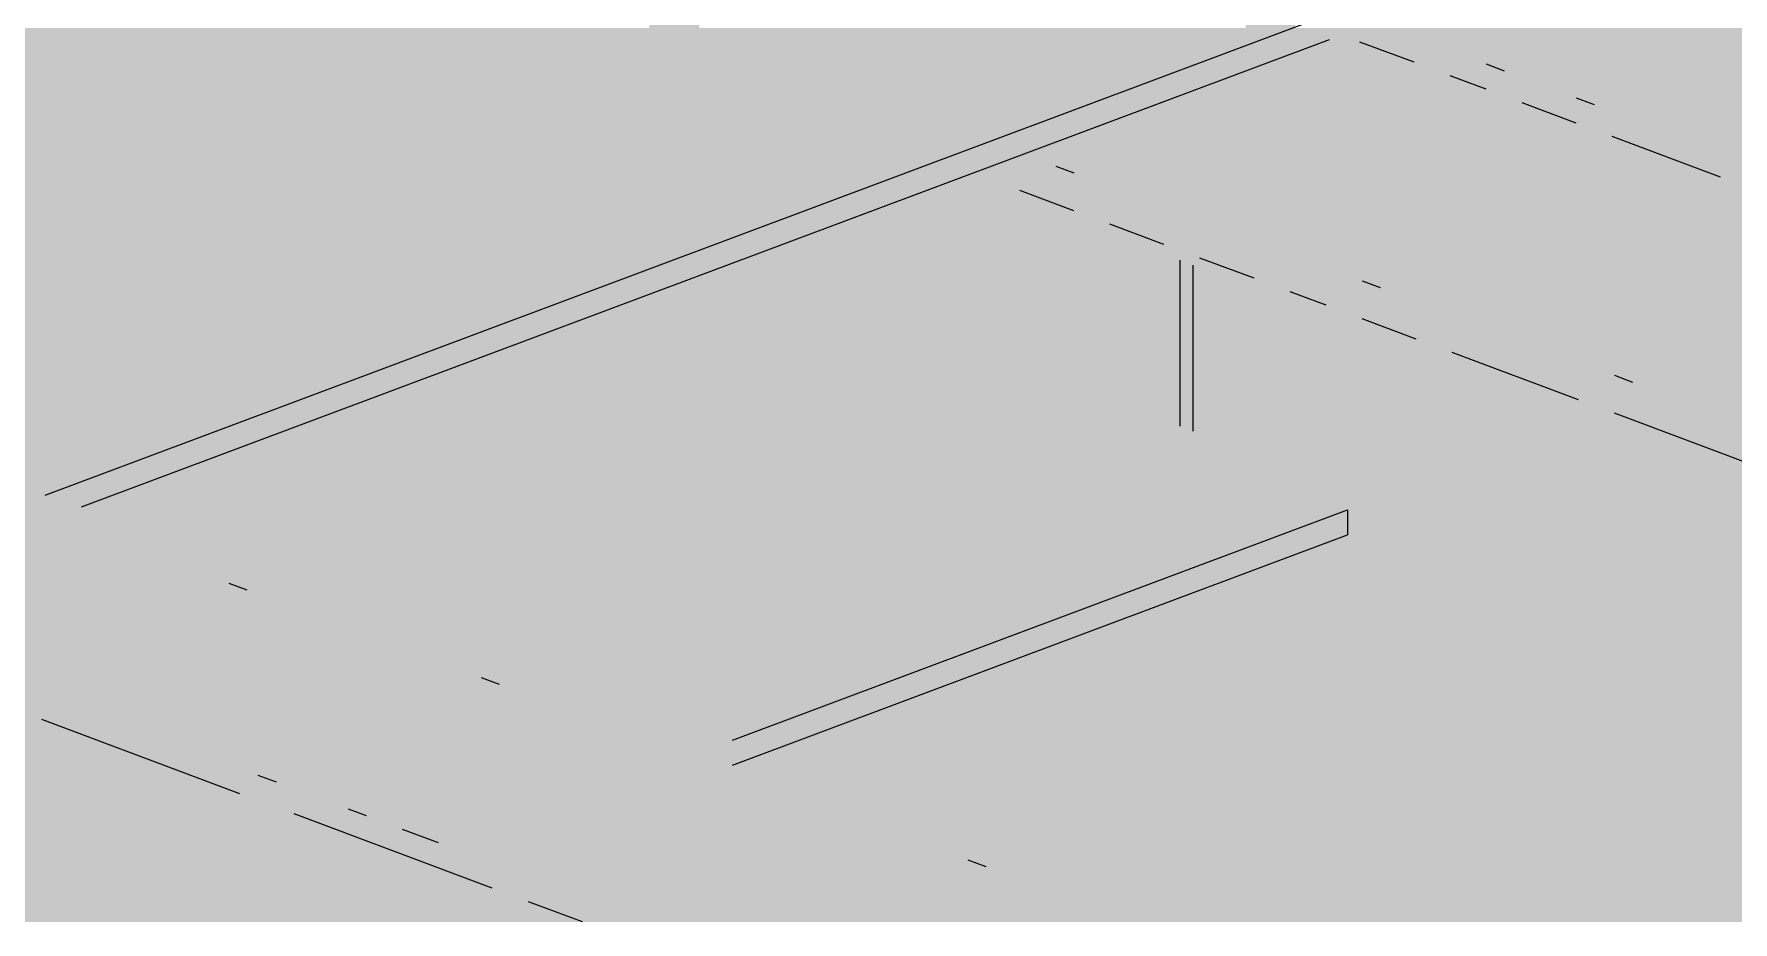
# Paper-space layout '03 3D Building and Roof' of a CAD drawing. Header units: millimetres. Extents: x 5 to 415, y 5 to 292.
# Drawn here: x 157.63 to 163.49, y 112.69 to 115.75 of the extents above; entities that cross this region are included whole.
import ezdxf

# ---------------------------------------------------------------- set-up
doc = ezdxf.new("R2010")
doc.units = ezdxf.units.MM
doc.layers.add('EXISTING', color=7, linetype='Continuous')
doc.layers.add('IMAGES', color=7, linetype='Continuous')

# ---------------------------------------------------------------- blocks, each defined once
blk = doc.blocks.new('SHEET_03')
at = {"layer": 'EXISTING', "color": 250, "lineweight": 9}
for p, q in [((157.6718, 114.1596), (162.1021, 115.8192)), ((157.7966, 114.1189), (162.1021, 115.7318)), ((162.3937, 115.6528), (162.2072, 115.7226)), ((162.6424, 115.5596), (162.5181, 115.6062)), ((162.6424, 115.647), (162.7046, 115.6237)), ((162.9533, 115.4431), (162.7668, 115.513)), ((162.9533, 115.5305), (163.0155, 115.5072)), ((163.4507, 115.2568), (163.0777, 115.3965)), ((161.1577, 115.2947), (161.2199, 115.2714)), ((161.2199, 115.1403), (161.0334, 115.2101)), ((161.5308, 115.0238), (161.3442, 115.0937)), ((161.5868, 114.397), (161.5868, 114.9695)), ((161.6312, 114.9529), (161.6312, 114.3803)), ((161.8417, 114.9074), (161.6551, 114.9772)), ((162.2147, 114.8987), (162.2769, 114.8754)), ((162.0904, 114.8142), (161.966, 114.8608)), ((162.4013, 114.6977), (162.2147, 114.7676)), ((162.9609, 114.4881), (162.5256, 114.6511)), ((163.0852, 114.5726), (163.1474, 114.5493)), ((163.7692, 114.1853), (163.0852, 114.4415)), ((160.043, 113.3142), (162.1645, 114.109)), ((162.1645, 114.109), (162.1645, 114.0216)), ((160.043, 113.2268), (162.1645, 114.0216)), ((158.3683, 113.8314), (158.3061, 113.8547)), ((159.2388, 113.5053), (159.1766, 113.5286)), ((158.3433, 113.129), (157.6594, 113.3852)), ((158.4055, 113.1931), (158.4677, 113.1698)), ((158.7164, 113.0767), (158.7786, 113.0534)), ((159.2138, 112.8029), (158.5299, 113.0591)), ((158.9029, 113.0068), (159.0273, 112.9602)), ((160.9176, 112.8764), (160.8554, 112.8997)), ((159.5247, 112.6865), (159.3382, 112.7563))]:
    blk.add_line(p, q, dxfattribs=at)
at = {"layer": 'IMAGES', "color": 7}
for points in [[(159.7562, 115.6), (159.9276, 115.6), (159.7562, 115.9429), (159.9276, 115.9429)], [(161.8126, 115.6), (161.984, 115.6), (161.8126, 115.9429), (161.984, 115.9429)], [(154.2726, 115.6), (158.7281, 115.6), (154.2726, 115.7714), (158.7281, 115.7714)], [(158.7281, 115.6), (158.8994, 115.6), (158.7281, 115.7714), (158.8994, 115.7714)], [(158.8994, 115.6), (159.4135, 115.6), (158.8994, 115.7714), (159.4135, 115.7714)], [(159.4135, 115.6), (159.5849, 115.6), (159.4135, 115.7714), (159.5849, 115.7714)], [(159.5849, 115.6), (159.7562, 115.6), (159.5849, 115.7714), (159.7562, 115.7714)], [(159.9276, 115.6), (160.9558, 115.6), (159.9276, 115.7714), (160.9558, 115.7714)], [(160.9558, 115.6), (161.2985, 115.6), (160.9558, 115.7714), (161.2985, 115.7714)], [(161.2985, 115.6), (161.4699, 115.6), (161.2985, 115.7714), (161.4699, 115.7714)], [(161.4699, 115.6), (161.6412, 115.6), (161.4699, 115.7714), (161.6412, 115.7714)], [(161.6412, 115.6), (161.8126, 115.6), (161.6412, 115.7714), (161.8126, 115.7714)], [(161.984, 115.6), (162.1553, 115.6), (161.984, 115.7714), (162.1553, 115.7714)], [(162.1553, 115.6), (162.3267, 115.6), (162.1553, 115.7714), (162.3267, 115.7714)], [(162.3267, 115.6), (162.4981, 115.6), (162.3267, 115.7714), (162.4981, 115.7714)], [(162.4981, 115.6), (162.6694, 115.6), (162.4981, 115.7714), (162.6694, 115.7714)], [(162.6694, 115.6), (162.8408, 115.6), (162.6694, 115.7714), (162.8408, 115.7714)], [(162.8408, 115.6), (163.1835, 115.6), (162.8408, 115.7714), (163.1835, 115.7714)], [(163.1835, 115.6), (163.3549, 115.6), (163.1835, 115.7714), (163.3549, 115.7714)], [(163.3549, 115.6), (163.5262, 115.6), (163.3549, 115.7714), (163.5262, 115.7714)], [(154.7867, 115.4286), (158.3853, 115.4286), (154.7867, 115.6), (158.3853, 115.6)], [(158.3853, 115.4286), (158.7281, 115.4286), (158.3853, 115.6), (158.7281, 115.6)], [(158.7281, 115.4286), (158.8994, 115.4286), (158.7281, 115.6), (158.8994, 115.6)], [(158.8994, 115.4286), (159.0708, 115.4286), (158.8994, 115.6), (159.0708, 115.6)], [(159.0708, 115.4286), (159.2422, 115.4286), (159.0708, 115.6), (159.2422, 115.6)], [(159.2422, 115.4286), (159.4135, 115.4286), (159.2422, 115.6), (159.4135, 115.6)], [(159.4135, 115.4286), (159.5849, 115.4286), (159.4135, 115.6), (159.5849, 115.6)], [(159.5849, 115.4286), (159.7562, 115.4286), (159.5849, 115.6), (159.7562, 115.6)], [(159.7562, 115.4286), (160.7844, 115.4286), (159.7562, 115.6), (160.7844, 115.6)], [(160.7844, 115.4286), (160.9558, 115.4286), (160.7844, 115.6), (160.9558, 115.6)], [(160.9558, 115.4286), (161.1272, 115.4286), (160.9558, 115.6), (161.1272, 115.6)], [(161.1272, 115.4286), (161.2985, 115.4286), (161.1272, 115.6), (161.2985, 115.6)], [(161.2985, 115.4286), (161.8126, 115.4286), (161.2985, 115.6), (161.8126, 115.6)], [(161.8126, 115.4286), (161.984, 115.4286), (161.8126, 115.6), (161.984, 115.6)], [(161.984, 115.4286), (162.1553, 115.4286), (161.984, 115.6), (162.1553, 115.6)], [(162.1553, 115.4286), (162.3267, 115.4286), (162.1553, 115.6), (162.3267, 115.6)], [(162.3267, 115.4286), (162.4981, 115.4286), (162.3267, 115.6), (162.4981, 115.6)], [(162.4981, 115.4286), (162.6694, 115.4286), (162.4981, 115.6), (162.6694, 115.6)], [(162.6694, 115.4286), (162.8408, 115.4286), (162.6694, 115.6), (162.8408, 115.6)], [(162.8408, 115.4286), (163.0121, 115.4286), (162.8408, 115.6), (163.0121, 115.6)], [(163.0121, 115.4286), (163.1835, 115.4286), (163.0121, 115.6), (163.1835, 115.6)], [(163.1835, 115.4286), (163.3549, 115.4286), (163.1835, 115.6), (163.3549, 115.6)], [(163.3549, 115.4286), (163.5262, 115.4286), (163.3549, 115.6), (163.5262, 115.6)], [(155.1294, 115.2571), (157.8713, 115.2571), (155.1294, 115.4286), (157.8713, 115.4286)], [(157.8713, 115.2571), (158.3853, 115.2571), (157.8713, 115.4286), (158.3853, 115.4286)], [(158.3853, 115.2571), (158.5567, 115.2571), (158.3853, 115.4286), (158.5567, 115.4286)], [(158.5567, 115.2571), (158.7281, 115.2571), (158.5567, 115.4286), (158.7281, 115.4286)], [(158.7281, 115.2571), (158.8994, 115.2571), (158.7281, 115.4286), (158.8994, 115.4286)], [(158.8994, 115.2571), (159.0708, 115.2571), (158.8994, 115.4286), (159.0708, 115.4286)], [(159.0708, 115.2571), (159.5849, 115.2571), (159.0708, 115.4286), (159.5849, 115.4286)], [(159.5849, 115.2571), (160.2703, 115.2571), (159.5849, 115.4286), (160.2703, 115.4286)], [(160.2703, 115.2571), (160.4417, 115.2571), (160.2703, 115.4286), (160.4417, 115.4286)], [(160.4417, 115.2571), (160.6131, 115.2571), (160.4417, 115.4286), (160.6131, 115.4286)], [(160.6131, 115.2571), (160.7844, 115.2571), (160.6131, 115.4286), (160.7844, 115.4286)], [(160.7844, 115.2571), (160.9558, 115.2571), (160.7844, 115.4286), (160.9558, 115.4286)], [(160.9558, 115.2571), (161.1272, 115.2571), (160.9558, 115.4286), (161.1272, 115.4286)], [(161.1272, 115.0857), (161.2985, 115.0857), (161.1272, 115.4286), (161.2985, 115.4286)], [(161.2985, 115.0857), (161.4699, 115.0857), (161.2985, 115.4286), (161.4699, 115.4286)], [(161.4699, 115.2571), (161.6412, 115.2571), (161.4699, 115.4286), (161.6412, 115.4286)], [(161.6412, 115.2571), (161.984, 115.2571), (161.6412, 115.4286), (161.984, 115.4286)], [(161.984, 115.2571), (162.1553, 115.2571), (161.984, 115.4286), (162.1553, 115.4286)], [(162.1553, 115.2571), (162.4981, 115.2571), (162.1553, 115.4286), (162.4981, 115.4286)], [(162.4981, 115.2571), (162.6694, 115.2571), (162.4981, 115.4286), (162.6694, 115.4286)], [(162.6694, 115.2571), (162.8408, 115.2571), (162.6694, 115.4286), (162.8408, 115.4286)], [(162.8408, 115.2571), (163.0121, 115.2571), (162.8408, 115.4286), (163.0121, 115.4286)], [(163.0121, 115.2571), (163.3549, 115.2571), (163.0121, 115.4286), (163.3549, 115.4286)], [(163.3549, 115.2571), (163.5262, 115.2571), (163.3549, 115.4286), (163.5262, 115.4286)], [(157.3572, 115.0857), (157.8713, 115.0857), (157.3572, 115.2571), (157.8713, 115.2571)], [(157.8713, 115.0857), (158.0426, 115.0857), (157.8713, 115.2571), (158.0426, 115.2571)], [(158.0426, 115.0857), (158.214, 115.0857), (158.0426, 115.2571), (158.214, 115.2571)], [(158.214, 115.0857), (158.3853, 115.0857), (158.214, 115.2571), (158.3853, 115.2571)], [(158.3853, 115.0857), (158.5567, 115.0857), (158.3853, 115.2571), (158.5567, 115.2571)], [(158.5567, 115.0857), (158.7281, 115.0857), (158.5567, 115.2571), (158.7281, 115.2571)], [(158.7281, 115.0857), (158.8994, 115.0857), (158.7281, 115.2571), (158.8994, 115.2571)], [(158.8994, 115.0857), (159.5849, 115.0857), (158.8994, 115.2571), (159.5849, 115.2571)], [(159.5849, 115.0857), (159.9276, 115.0857), (159.5849, 115.2571), (159.9276, 115.2571)], [(159.9276, 115.0857), (160.099, 115.0857), (159.9276, 115.2571), (160.099, 115.2571)], [(160.099, 115.0857), (160.2703, 115.0857), (160.099, 115.2571), (160.2703, 115.2571)], [(160.2703, 115.0857), (160.4417, 115.0857), (160.2703, 115.2571), (160.4417, 115.2571)], [(160.4417, 115.0857), (160.7844, 115.0857), (160.4417, 115.2571), (160.7844, 115.2571)], [(160.7844, 115.0857), (161.1272, 115.0857), (160.7844, 115.2571), (161.1272, 115.2571)], [(161.4699, 115.0857), (161.6412, 115.0857), (161.4699, 115.2571), (161.6412, 115.2571)], [(161.6412, 115.0857), (161.8126, 115.0857), (161.6412, 115.2571), (161.8126, 115.2571)], [(161.8126, 115.0857), (162.3267, 115.0857), (161.8126, 115.2571), (162.3267, 115.2571)], [(162.3267, 115.0857), (162.4981, 115.0857), (162.3267, 115.2571), (162.4981, 115.2571)], [(162.4981, 114.9143), (162.6694, 114.9143), (162.4981, 115.2571), (162.6694, 115.2571)], [(162.6694, 115.0857), (162.8408, 115.0857), (162.6694, 115.2571), (162.8408, 115.2571)], [(162.8408, 115.0857), (163.0121, 115.0857), (162.8408, 115.2571), (163.0121, 115.2571)], [(163.0121, 115.0857), (163.1835, 115.0857), (163.0121, 115.2571), (163.1835, 115.2571)], [(163.1835, 115.0857), (163.3549, 115.0857), (163.1835, 115.2571), (163.3549, 115.2571)], [(163.3549, 115.0857), (164.0403, 115.0857), (163.3549, 115.2571), (164.0403, 115.2571)], [(157.3572, 114.9143), (157.6999, 114.9143), (157.3572, 115.0857), (157.6999, 115.0857)], [(157.6999, 114.9143), (157.8713, 114.9143), (157.6999, 115.0857), (157.8713, 115.0857)], [(157.8713, 114.9143), (158.0426, 114.9143), (157.8713, 115.0857), (158.0426, 115.0857)], [(158.0426, 114.9143), (158.214, 114.9143), (158.0426, 115.0857), (158.214, 115.0857)], [(158.214, 114.9143), (158.3853, 114.9143), (158.214, 115.0857), (158.3853, 115.0857)], [(158.3853, 114.9143), (159.4135, 114.9143), (158.3853, 115.0857), (159.4135, 115.0857)], [(159.4135, 114.9143), (159.5849, 114.9143), (159.4135, 115.0857), (159.5849, 115.0857)], [(159.5849, 114.9143), (159.7562, 114.9143), (159.5849, 115.0857), (159.7562, 115.0857)], [(159.7562, 114.9143), (159.9276, 114.9143), (159.7562, 115.0857), (159.9276, 115.0857)], [(159.9276, 114.9143), (160.099, 114.9143), (159.9276, 115.0857), (160.099, 115.0857)], [(160.099, 114.9143), (160.4417, 114.9143), (160.099, 115.0857), (160.4417, 115.0857)], [(160.4417, 114.9143), (160.7844, 114.9143), (160.4417, 115.0857), (160.7844, 115.0857)], [(160.7844, 114.9143), (160.9558, 114.9143), (160.7844, 115.0857), (160.9558, 115.0857)], [(160.9558, 114.9143), (161.1272, 114.9143), (160.9558, 115.0857), (161.1272, 115.0857)], [(161.1272, 114.9143), (161.2985, 114.9143), (161.1272, 115.0857), (161.2985, 115.0857)], [(161.2985, 114.9143), (161.6412, 114.9143), (161.2985, 115.0857), (161.6412, 115.0857)], [(161.6412, 114.9143), (161.984, 114.9143), (161.6412, 115.0857), (161.984, 115.0857)], [(161.984, 114.9143), (162.1553, 114.9143), (161.984, 115.0857), (162.1553, 115.0857)], [(162.1553, 114.9143), (162.3267, 114.9143), (162.1553, 115.0857), (162.3267, 115.0857)], [(162.3267, 114.9143), (162.4981, 114.9143), (162.3267, 115.0857), (162.4981, 115.0857)], [(162.6694, 114.9143), (163.0121, 114.9143), (162.6694, 115.0857), (163.0121, 115.0857)], [(163.0121, 114.9143), (163.1835, 114.9143), (163.0121, 115.0857), (163.1835, 115.0857)], [(163.1835, 114.9143), (163.3549, 114.9143), (163.1835, 115.0857), (163.3549, 115.0857)], [(163.3549, 114.9143), (163.5262, 114.9143), (163.3549, 115.0857), (163.5262, 115.0857)], [(157.5285, 114.7429), (158.0426, 114.7429), (157.5285, 114.9143), (158.0426, 114.9143)], [(158.0426, 114.7429), (158.7281, 114.7429), (158.0426, 114.9143), (158.7281, 114.9143)], [(158.7281, 114.7429), (158.8994, 114.7429), (158.7281, 114.9143), (158.8994, 114.9143)], [(158.8994, 114.7429), (159.0708, 114.7429), (158.8994, 114.9143), (159.0708, 114.9143)], [(159.0708, 114.7429), (159.2422, 114.7429), (159.0708, 114.9143), (159.2422, 114.9143)], [(159.2422, 114.7429), (159.4135, 114.7429), (159.2422, 114.9143), (159.4135, 114.9143)], [(159.4135, 114.7429), (159.5849, 114.7429), (159.4135, 114.9143), (159.5849, 114.9143)], [(159.5849, 114.7429), (159.7562, 114.7429), (159.5849, 114.9143), (159.7562, 114.9143)], [(159.7562, 114.7429), (159.9276, 114.7429), (159.7562, 114.9143), (159.9276, 114.9143)], [(159.9276, 114.7429), (160.2703, 114.7429), (159.9276, 114.9143), (160.2703, 114.9143)], [(160.2703, 114.7429), (160.4417, 114.7429), (160.2703, 114.9143), (160.4417, 114.9143)], [(160.4417, 114.7429), (160.7844, 114.7429), (160.4417, 114.9143), (160.7844, 114.9143)], [(160.7844, 114.7429), (161.1272, 114.7429), (160.7844, 114.9143), (161.1272, 114.9143)], [(161.1272, 114.7429), (161.2985, 114.7429), (161.1272, 114.9143), (161.2985, 114.9143)], [(161.2985, 114.7429), (161.4699, 114.7429), (161.2985, 114.9143), (161.4699, 114.9143)], [(161.4699, 114.4), (161.6412, 114.4), (161.4699, 114.9143), (161.6412, 114.9143)], [(161.6412, 114.5714), (161.8126, 114.5714), (161.6412, 114.9143), (161.8126, 114.9143)], [(161.8126, 114.7429), (161.984, 114.7429), (161.8126, 114.9143), (161.984, 114.9143)], [(161.984, 114.7429), (162.3267, 114.7429), (161.984, 114.9143), (162.3267, 114.9143)], [(162.3267, 114.7429), (162.4981, 114.7429), (162.3267, 114.9143), (162.4981, 114.9143)], [(162.4981, 114.5714), (162.6694, 114.5714), (162.4981, 114.9143), (162.6694, 114.9143)], [(162.6694, 114.7429), (162.8408, 114.7429), (162.6694, 114.9143), (162.8408, 114.9143)], [(162.8408, 114.7429), (163.5262, 114.7429), (162.8408, 114.9143), (163.5262, 114.9143)], [(157.5285, 114.5714), (158.3853, 114.5714), (157.5285, 114.7429), (158.3853, 114.7429)], [(158.3853, 114.5714), (158.5567, 114.5714), (158.3853, 114.7429), (158.5567, 114.7429)], [(158.5567, 114.5714), (158.7281, 114.5714), (158.5567, 114.7429), (158.7281, 114.7429)], [(158.7281, 114.5714), (158.8994, 114.5714), (158.7281, 114.7429), (158.8994, 114.7429)], [(158.8994, 114.5714), (159.0708, 114.5714), (158.8994, 114.7429), (159.0708, 114.7429)], [(159.0708, 114.5714), (159.5849, 114.5714), (159.0708, 114.7429), (159.5849, 114.7429)], [(159.5849, 114.5714), (159.7562, 114.5714), (159.5849, 114.7429), (159.7562, 114.7429)], [(159.7562, 114.5714), (159.9276, 114.5714), (159.7562, 114.7429), (159.9276, 114.7429)], [(159.9276, 114.5714), (160.2703, 114.5714), (159.9276, 114.7429), (160.2703, 114.7429)], [(160.2703, 114.5714), (161.4699, 114.5714), (160.2703, 114.7429), (161.4699, 114.7429)], [(161.8126, 114.4), (161.984, 114.4), (161.8126, 114.7429), (161.984, 114.7429)], [(161.984, 114.5714), (162.1553, 114.5714), (161.984, 114.7429), (162.1553, 114.7429)], [(162.1553, 114.5714), (162.3267, 114.5714), (162.1553, 114.7429), (162.3267, 114.7429)], [(162.3267, 114.5714), (162.4981, 114.5714), (162.3267, 114.7429), (162.4981, 114.7429)], [(162.6694, 114.5714), (162.8408, 114.5714), (162.6694, 114.7429), (162.8408, 114.7429)], [(162.8408, 114.5714), (163.0121, 114.5714), (162.8408, 114.7429), (163.0121, 114.7429)], [(163.0121, 114.5714), (163.3549, 114.5714), (163.0121, 114.7429), (163.3549, 114.7429)], [(163.3549, 114.5714), (163.6976, 114.5714), (163.3549, 114.7429), (163.6976, 114.7429)], [(157.5285, 114.4), (157.8713, 114.4), (157.5285, 114.5714), (157.8713, 114.5714)], [(157.8713, 114.4), (158.0426, 114.4), (157.8713, 114.5714), (158.0426, 114.5714)], [(158.0426, 114.4), (158.214, 114.4), (158.0426, 114.5714), (158.214, 114.5714)], [(158.214, 114.4), (158.3853, 114.4), (158.214, 114.5714), (158.3853, 114.5714)], [(158.3853, 114.4), (158.5567, 114.4), (158.3853, 114.5714), (158.5567, 114.5714)], [(158.5567, 114.2286), (158.7281, 114.2286), (158.5567, 114.5714), (158.7281, 114.5714)], [(158.7281, 114.4), (159.0708, 114.4), (158.7281, 114.5714), (159.0708, 114.5714)], [(159.0708, 114.4), (159.2422, 114.4), (159.0708, 114.5714), (159.2422, 114.5714)], [(159.2422, 114.4), (159.4135, 114.4), (159.2422, 114.5714), (159.4135, 114.5714)], [(159.4135, 114.4), (159.9276, 114.4), (159.4135, 114.5714), (159.9276, 114.5714)], [(159.9276, 114.4), (161.2985, 114.4), (159.9276, 114.5714), (161.2985, 114.5714)], [(161.2985, 114.4), (161.4699, 114.4), (161.2985, 114.5714), (161.4699, 114.5714)], [(161.6412, 114.4), (161.8126, 114.4), (161.6412, 114.5714), (161.8126, 114.5714)], [(161.984, 114.4), (162.1553, 114.4), (161.984, 114.5714), (162.1553, 114.5714)], [(162.1553, 114.4), (162.3267, 114.4), (162.1553, 114.5714), (162.3267, 114.5714)], [(162.3267, 114.4), (162.4981, 114.4), (162.3267, 114.5714), (162.4981, 114.5714)], [(162.4981, 114.4), (162.6694, 114.4), (162.4981, 114.5714), (162.6694, 114.5714)], [(162.6694, 114.4), (162.8408, 114.4), (162.6694, 114.5714), (162.8408, 114.5714)], [(162.8408, 114.4), (163.0121, 114.4), (162.8408, 114.5714), (163.0121, 114.5714)], [(163.0121, 114.4), (163.1835, 114.4), (163.0121, 114.5714), (163.1835, 114.5714)], [(163.1835, 114.4), (163.3549, 114.4), (163.1835, 114.5714), (163.3549, 114.5714)], [(163.3549, 114.4), (163.5262, 114.4), (163.3549, 114.5714), (163.5262, 114.5714)], [(157.5285, 114.2286), (157.8713, 114.2286), (157.5285, 114.4), (157.8713, 114.4)], [(157.8713, 114.2286), (158.0426, 114.2286), (157.8713, 114.4), (158.0426, 114.4)], [(158.0426, 114.2286), (158.214, 114.2286), (158.0426, 114.4), (158.214, 114.4)], [(158.214, 114.2286), (158.3853, 114.2286), (158.214, 114.4), (158.3853, 114.4)], [(158.3853, 114.2286), (158.5567, 114.2286), (158.3853, 114.4), (158.5567, 114.4)], [(158.7281, 114.2286), (158.8994, 114.2286), (158.7281, 114.4), (158.8994, 114.4)], [(158.8994, 114.2286), (159.0708, 114.2286), (158.8994, 114.4), (159.0708, 114.4)], [(159.0708, 114.2286), (159.4135, 114.2286), (159.0708, 114.4), (159.4135, 114.4)], [(159.4135, 114.2286), (160.9558, 114.2286), (159.4135, 114.4), (160.9558, 114.4)], [(160.9558, 114.2286), (161.1272, 114.2286), (160.9558, 114.4), (161.1272, 114.4)], [(161.1272, 114.2286), (161.2985, 114.2286), (161.1272, 114.4), (161.2985, 114.4)], [(161.2985, 114.2286), (161.6412, 114.2286), (161.2985, 114.4), (161.6412, 114.4)], [(161.6412, 114.2286), (161.8126, 114.2286), (161.6412, 114.4), (161.8126, 114.4)], [(161.8126, 114.2286), (161.984, 114.2286), (161.8126, 114.4), (161.984, 114.4)], [(161.984, 114.2286), (162.1553, 114.2286), (161.984, 114.4), (162.1553, 114.4)], [(162.1553, 114.2286), (162.4981, 114.2286), (162.1553, 114.4), (162.4981, 114.4)], [(162.4981, 114.2286), (162.6694, 114.2286), (162.4981, 114.4), (162.6694, 114.4)], [(162.6694, 114.2286), (163.0121, 114.2286), (162.6694, 114.4), (163.0121, 114.4)], [(163.0121, 114.2286), (163.1835, 114.2286), (163.0121, 114.4), (163.1835, 114.4)], [(163.1835, 114.2286), (163.3549, 114.2286), (163.1835, 114.4), (163.3549, 114.4)], [(163.3549, 114.2286), (163.5262, 114.2286), (163.3549, 114.4), (163.5262, 114.4)], [(157.5285, 114.0571), (157.6999, 114.0571), (157.5285, 114.2286), (157.6999, 114.2286)], [(157.6999, 114.0571), (157.8713, 114.0571), (157.6999, 114.2286), (157.8713, 114.2286)], [(157.8713, 114.0571), (158.214, 114.0571), (157.8713, 114.2286), (158.214, 114.2286)], [(158.214, 114.0571), (158.3853, 114.0571), (158.214, 114.2286), (158.3853, 114.2286)], [(158.3853, 114.0571), (158.5567, 114.0571), (158.3853, 114.2286), (158.5567, 114.2286)], [(158.5567, 114.0571), (158.8994, 114.0571), (158.5567, 114.2286), (158.8994, 114.2286)], [(158.8994, 114.0571), (160.4417, 114.0571), (158.8994, 114.2286), (160.4417, 114.2286)], [(160.4417, 114.0571), (160.6131, 114.0571), (160.4417, 114.2286), (160.6131, 114.2286)], [(160.6131, 114.0571), (161.1272, 114.0571), (160.6131, 114.2286), (161.1272, 114.2286)], [(161.1272, 114.0571), (161.2985, 114.0571), (161.1272, 114.2286), (161.2985, 114.2286)], [(161.2985, 114.0571), (161.4699, 114.0571), (161.2985, 114.2286), (161.4699, 114.2286)], [(161.4699, 114.0571), (161.6412, 114.0571), (161.4699, 114.2286), (161.6412, 114.2286)], [(161.6412, 114.0571), (161.8126, 114.0571), (161.6412, 114.2286), (161.8126, 114.2286)], [(161.8126, 114.0571), (161.984, 114.0571), (161.8126, 114.2286), (161.984, 114.2286)], [(161.984, 114.0571), (162.1553, 114.0571), (161.984, 114.2286), (162.1553, 114.2286)], [(162.1553, 114.0571), (162.3267, 114.0571), (162.1553, 114.2286), (162.3267, 114.2286)], [(162.3267, 114.0571), (163.0121, 114.0571), (162.3267, 114.2286), (163.0121, 114.2286)], [(163.0121, 114.0571), (163.1835, 114.0571), (163.0121, 114.2286), (163.1835, 114.2286)], [(163.1835, 114.0571), (163.5262, 114.0571), (163.1835, 114.2286), (163.5262, 114.2286)], [(157.5285, 113.8857), (157.6999, 113.8857), (157.5285, 114.0571), (157.6999, 114.0571)], [(157.6999, 113.8857), (157.8713, 113.8857), (157.6999, 114.0571), (157.8713, 114.0571)], [(157.8713, 113.8857), (158.0426, 113.8857), (157.8713, 114.0571), (158.0426, 114.0571)], [(158.0426, 113.8857), (158.214, 113.8857), (158.0426, 114.0571), (158.214, 114.0571)], [(158.214, 113.8857), (158.3853, 113.8857), (158.214, 114.0571), (158.3853, 114.0571)], [(158.3853, 113.8857), (158.5567, 113.8857), (158.3853, 114.0571), (158.5567, 114.0571)], [(158.5567, 113.8857), (158.7281, 113.8857), (158.5567, 114.0571), (158.7281, 114.0571)], [(158.7281, 113.8857), (159.9276, 113.8857), (158.7281, 114.0571), (159.9276, 114.0571)], [(159.9276, 113.8857), (160.099, 113.8857), (159.9276, 114.0571), (160.099, 114.0571)], [(160.099, 113.8857), (160.2703, 113.8857), (160.099, 114.0571), (160.2703, 114.0571)], [(160.2703, 113.8857), (160.4417, 113.8857), (160.2703, 114.0571), (160.4417, 114.0571)], [(160.4417, 113.8857), (160.6131, 113.8857), (160.4417, 114.0571), (160.6131, 114.0571)], [(160.6131, 113.8857), (160.7844, 113.8857), (160.6131, 114.0571), (160.7844, 114.0571)], [(160.7844, 113.8857), (160.9558, 113.8857), (160.7844, 114.0571), (160.9558, 114.0571)], [(160.9558, 113.8857), (161.2985, 113.8857), (160.9558, 114.0571), (161.2985, 114.0571)], [(161.2985, 113.8857), (161.4699, 113.8857), (161.2985, 114.0571), (161.4699, 114.0571)], [(161.4699, 113.8857), (161.6412, 113.8857), (161.4699, 114.0571), (161.6412, 114.0571)], [(161.6412, 113.8857), (161.8126, 113.8857), (161.6412, 114.0571), (161.8126, 114.0571)], [(161.8126, 113.8857), (161.984, 113.8857), (161.8126, 114.0571), (161.984, 114.0571)], [(161.984, 113.8857), (162.1553, 113.8857), (161.984, 114.0571), (162.1553, 114.0571)], [(162.1553, 113.8857), (162.3267, 113.8857), (162.1553, 114.0571), (162.3267, 114.0571)], [(162.3267, 113.8857), (162.4981, 113.8857), (162.3267, 114.0571), (162.4981, 114.0571)], [(162.4981, 113.8857), (163.5262, 113.8857), (162.4981, 114.0571), (163.5262, 114.0571)], [(157.5285, 113.5429), (157.6999, 113.5429), (157.5285, 113.8857), (157.6999, 113.8857)], [(157.6999, 113.7143), (158.214, 113.7143), (157.6999, 113.8857), (158.214, 113.8857)], [(158.214, 113.7143), (158.3853, 113.7143), (158.214, 113.8857), (158.3853, 113.8857)], [(158.3853, 113.7143), (158.8994, 113.7143), (158.3853, 113.8857), (158.8994, 113.8857)], [(158.8994, 113.7143), (159.9276, 113.7143), (158.8994, 113.8857), (159.9276, 113.8857)], [(159.9276, 113.7143), (160.2703, 113.7143), (159.9276, 113.8857), (160.2703, 113.8857)], [(160.2703, 113.7143), (160.4417, 113.7143), (160.2703, 113.8857), (160.4417, 113.8857)], [(160.4417, 113.7143), (160.6131, 113.7143), (160.4417, 113.8857), (160.6131, 113.8857)], [(160.6131, 113.5429), (160.7844, 113.5429), (160.6131, 113.8857), (160.7844, 113.8857)], [(160.7844, 113.7143), (160.9558, 113.7143), (160.7844, 113.8857), (160.9558, 113.8857)], [(160.9558, 113.7143), (161.1272, 113.7143), (160.9558, 113.8857), (161.1272, 113.8857)], [(161.1272, 113.7143), (161.2985, 113.7143), (161.1272, 113.8857), (161.2985, 113.8857)], [(161.2985, 113.7143), (161.4699, 113.7143), (161.2985, 113.8857), (161.4699, 113.8857)], [(161.4699, 113.7143), (161.8126, 113.7143), (161.4699, 113.8857), (161.8126, 113.8857)], [(161.8126, 113.7143), (161.984, 113.7143), (161.8126, 113.8857), (161.984, 113.8857)], [(161.984, 113.7143), (162.1553, 113.7143), (161.984, 113.8857), (162.1553, 113.8857)], [(162.1553, 113.7143), (163.869, 113.7143), (162.1553, 113.8857), (163.869, 113.8857)], [(157.6999, 113.5429), (158.0426, 113.5429), (157.6999, 113.7143), (158.0426, 113.7143)], [(158.0426, 113.5429), (158.3853, 113.5429), (158.0426, 113.7143), (158.3853, 113.7143)], [(158.3853, 113.5429), (158.5567, 113.5429), (158.3853, 113.7143), (158.5567, 113.7143)], [(158.5567, 113.5429), (159.0708, 113.5429), (158.5567, 113.7143), (159.0708, 113.7143)], [(159.0708, 113.5429), (159.2422, 113.5429), (159.0708, 113.7143), (159.2422, 113.7143)], [(159.2422, 113.5429), (159.5849, 113.5429), (159.2422, 113.7143), (159.5849, 113.7143)], [(159.5849, 113.5429), (159.7562, 113.5429), (159.5849, 113.7143), (159.7562, 113.7143)], [(159.7562, 113.5429), (159.9276, 113.5429), (159.7562, 113.7143), (159.9276, 113.7143)], [(159.9276, 113.5429), (160.099, 113.5429), (159.9276, 113.7143), (160.099, 113.7143)], [(160.099, 113.5429), (160.2703, 113.5429), (160.099, 113.7143), (160.2703, 113.7143)], [(160.2703, 113.5429), (160.4417, 113.5429), (160.2703, 113.7143), (160.4417, 113.7143)], [(160.4417, 113.5429), (160.6131, 113.5429), (160.4417, 113.7143), (160.6131, 113.7143)], [(160.7844, 113.5429), (160.9558, 113.5429), (160.7844, 113.7143), (160.9558, 113.7143)], [(160.9558, 113.5429), (161.1272, 113.5429), (160.9558, 113.7143), (161.1272, 113.7143)], [(161.1272, 113.5429), (161.2985, 113.5429), (161.1272, 113.7143), (161.2985, 113.7143)], [(161.2985, 113.5429), (161.6412, 113.5429), (161.2985, 113.7143), (161.6412, 113.7143)], [(161.6412, 113.5429), (161.8126, 113.5429), (161.6412, 113.7143), (161.8126, 113.7143)], [(161.8126, 113.5429), (161.984, 113.5429), (161.8126, 113.7143), (161.984, 113.7143)], [(161.984, 113.5429), (164.3831, 113.5429), (161.984, 113.7143), (164.3831, 113.7143)], [(157.5285, 113.3714), (157.6999, 113.3714), (157.5285, 113.5429), (157.6999, 113.5429)], [(157.6999, 113.3714), (157.8713, 113.3714), (157.6999, 113.5429), (157.8713, 113.5429)], [(157.8713, 113.3714), (158.0426, 113.3714), (157.8713, 113.5429), (158.0426, 113.5429)], [(158.0426, 113.3714), (158.214, 113.3714), (158.0426, 113.5429), (158.214, 113.5429)], [(158.214, 113.3714), (159.0708, 113.3714), (158.214, 113.5429), (159.0708, 113.5429)], [(159.0708, 113.3714), (159.2422, 113.3714), (159.0708, 113.5429), (159.2422, 113.5429)], [(159.2422, 113.3714), (159.4135, 113.3714), (159.2422, 113.5429), (159.4135, 113.5429)], [(159.4135, 113.3714), (159.5849, 113.3714), (159.4135, 113.5429), (159.5849, 113.5429)], [(159.5849, 113.3714), (159.7562, 113.3714), (159.5849, 113.5429), (159.7562, 113.5429)], [(159.7562, 113.3714), (160.099, 113.3714), (159.7562, 113.5429), (160.099, 113.5429)], [(160.099, 113.3714), (160.2703, 113.3714), (160.099, 113.5429), (160.2703, 113.5429)], [(160.2703, 113.3714), (160.4417, 113.3714), (160.2703, 113.5429), (160.4417, 113.5429)], [(160.4417, 113.3714), (160.6131, 113.3714), (160.4417, 113.5429), (160.6131, 113.5429)], [(160.6131, 113.3714), (160.9558, 113.3714), (160.6131, 113.5429), (160.9558, 113.5429)], [(160.9558, 113.3714), (161.1272, 113.3714), (160.9558, 113.5429), (161.1272, 113.5429)], [(161.1272, 113.3714), (161.2985, 113.3714), (161.1272, 113.5429), (161.2985, 113.5429)], [(161.2985, 113.3714), (161.4699, 113.3714), (161.2985, 113.5429), (161.4699, 113.5429)], [(161.4699, 113.3714), (161.6412, 113.3714), (161.4699, 113.5429), (161.6412, 113.5429)], [(161.6412, 113.3714), (164.7258, 113.3714), (161.6412, 113.5429), (164.7258, 113.5429)], [(157.3572, 113.2), (157.6999, 113.2), (157.3572, 113.3714), (157.6999, 113.3714)], [(157.6999, 113.2), (157.8713, 113.2), (157.6999, 113.3714), (157.8713, 113.3714)], [(157.8713, 113.2), (158.0426, 113.2), (157.8713, 113.3714), (158.0426, 113.3714)], [(158.0426, 113.2), (158.214, 113.2), (158.0426, 113.3714), (158.214, 113.3714)], [(158.214, 113.2), (158.3853, 113.2), (158.214, 113.3714), (158.3853, 113.3714)], [(158.3853, 113.2), (158.5567, 113.2), (158.3853, 113.3714), (158.5567, 113.3714)], [(158.5567, 113.2), (159.0708, 113.2), (158.5567, 113.3714), (159.0708, 113.3714)], [(159.0708, 113.2), (159.4135, 113.2), (159.0708, 113.3714), (159.4135, 113.3714)], [(159.4135, 113.2), (159.5849, 113.2), (159.4135, 113.3714), (159.5849, 113.3714)], [(159.5849, 113.2), (159.7562, 113.2), (159.5849, 113.3714), (159.7562, 113.3714)], [(159.7562, 113.2), (159.9276, 113.2), (159.7562, 113.3714), (159.9276, 113.3714)], [(159.9276, 113.2), (160.099, 113.2), (159.9276, 113.3714), (160.099, 113.3714)], [(160.099, 113.2), (160.2703, 113.2), (160.099, 113.3714), (160.2703, 113.3714)], [(160.2703, 113.2), (160.6131, 113.2), (160.2703, 113.3714), (160.6131, 113.3714)], [(160.6131, 113.2), (160.7844, 113.2), (160.6131, 113.3714), (160.7844, 113.3714)], [(160.7844, 113.2), (161.1272, 113.2), (160.7844, 113.3714), (161.1272, 113.3714)], [(161.1272, 113.2), (165.4112, 113.2), (161.1272, 113.3714), (165.4112, 113.3714)], [(157.3572, 113.0286), (157.6999, 113.0286), (157.3572, 113.2), (157.6999, 113.2)], [(157.6999, 113.0286), (157.8713, 113.0286), (157.6999, 113.2), (157.8713, 113.2)], [(157.8713, 113.0286), (158.0426, 113.0286), (157.8713, 113.2), (158.0426, 113.2)], [(158.0426, 113.0286), (158.214, 113.0286), (158.0426, 113.2), (158.214, 113.2)], [(158.214, 113.0286), (158.3853, 113.0286), (158.214, 113.2), (158.3853, 113.2)], [(158.3853, 113.0286), (158.5567, 113.0286), (158.3853, 113.2), (158.5567, 113.2)], [(158.5567, 113.0286), (158.7281, 113.0286), (158.5567, 113.2), (158.7281, 113.2)], [(158.7281, 113.0286), (158.8994, 113.0286), (158.7281, 113.2), (158.8994, 113.2)], [(158.8994, 113.0286), (159.0708, 113.0286), (158.8994, 113.2), (159.0708, 113.2)], [(159.0708, 113.0286), (159.7562, 113.0286), (159.0708, 113.2), (159.7562, 113.2)], [(159.7562, 113.0286), (159.9276, 113.0286), (159.7562, 113.2), (159.9276, 113.2)], [(159.9276, 113.0286), (160.099, 113.0286), (159.9276, 113.2), (160.099, 113.2)], [(160.099, 113.0286), (160.2703, 113.0286), (160.099, 113.2), (160.2703, 113.2)], [(160.2703, 113.0286), (160.4417, 113.0286), (160.2703, 113.2), (160.4417, 113.2)], [(160.4417, 113.0286), (160.6131, 113.0286), (160.4417, 113.2), (160.6131, 113.2)], [(160.6131, 113.0286), (160.9558, 113.0286), (160.6131, 113.2), (160.9558, 113.2)], [(160.9558, 113.0286), (165.754, 113.0286), (160.9558, 113.2), (165.754, 113.2)], [(156.8431, 112.8571), (157.8713, 112.8571), (156.8431, 113.0286), (157.8713, 113.0286)], [(157.8713, 112.8571), (158.214, 112.8571), (157.8713, 113.0286), (158.214, 113.0286)], [(158.214, 112.8571), (158.3853, 112.8571), (158.214, 113.0286), (158.3853, 113.0286)], [(158.3853, 112.8571), (158.5567, 112.8571), (158.3853, 113.0286), (158.5567, 113.0286)], [(158.5567, 112.8571), (158.7281, 112.8571), (158.5567, 113.0286), (158.7281, 113.0286)], [(158.7281, 112.8571), (159.0708, 112.8571), (158.7281, 113.0286), (159.0708, 113.0286)], [(159.0708, 112.8571), (159.2422, 112.8571), (159.0708, 113.0286), (159.2422, 113.0286)], [(159.2422, 112.8571), (159.4135, 112.8571), (159.2422, 113.0286), (159.4135, 113.0286)], [(159.4135, 112.8571), (160.099, 112.8571), (159.4135, 113.0286), (160.099, 113.0286)], [(160.099, 112.8571), (160.2703, 112.8571), (160.099, 113.0286), (160.2703, 113.0286)], [(160.2703, 112.6857), (160.6131, 112.6857), (160.2703, 113.0286), (160.6131, 113.0286)], [(160.6131, 112.8571), (160.7844, 112.8571), (160.6131, 113.0286), (160.7844, 113.0286)], [(160.7844, 112.8571), (160.9558, 112.8571), (160.7844, 113.0286), (160.9558, 113.0286)], [(160.9558, 112.8571), (161.4699, 112.8571), (160.9558, 113.0286), (161.4699, 113.0286)], [(161.4699, 112.8571), (161.6412, 112.8571), (161.4699, 113.0286), (161.6412, 113.0286)], [(161.6412, 112.8571), (166.268, 112.8571), (161.6412, 113.0286), (166.268, 113.0286)], [(157.0144, 112.6857), (158.214, 112.6857), (157.0144, 112.8571), (158.214, 112.8571)], [(158.214, 112.6857), (158.5567, 112.6857), (158.214, 112.8571), (158.5567, 112.8571)], [(158.5567, 112.6857), (158.7281, 112.6857), (158.5567, 112.8571), (158.7281, 112.8571)], [(158.7281, 112.6857), (158.8994, 112.6857), (158.7281, 112.8571), (158.8994, 112.8571)], [(158.8994, 112.6857), (159.0708, 112.6857), (158.8994, 112.8571), (159.0708, 112.8571)], [(159.0708, 112.6857), (159.2422, 112.6857), (159.0708, 112.8571), (159.2422, 112.8571)], [(159.2422, 112.6857), (159.4135, 112.6857), (159.2422, 112.8571), (159.4135, 112.8571)], [(159.4135, 112.6857), (159.5849, 112.6857), (159.4135, 112.8571), (159.5849, 112.8571)], [(159.5849, 112.6857), (159.9276, 112.6857), (159.5849, 112.8571), (159.9276, 112.8571)], [(159.9276, 112.6857), (160.2703, 112.6857), (159.9276, 112.8571), (160.2703, 112.8571)], [(160.6131, 112.6857), (160.7844, 112.6857), (160.6131, 112.8571), (160.7844, 112.8571)], [(160.7844, 112.6857), (160.9558, 112.6857), (160.7844, 112.8571), (160.9558, 112.8571)], [(160.9558, 112.6857), (161.1272, 112.6857), (160.9558, 112.8571), (161.1272, 112.8571)], [(161.1272, 112.6857), (161.2985, 112.6857), (161.1272, 112.8571), (161.2985, 112.8571)], [(161.2985, 112.6857), (161.4699, 112.6857), (161.2985, 112.8571), (161.4699, 112.8571)], [(161.4699, 112.6857), (161.6412, 112.6857), (161.4699, 112.8571), (161.6412, 112.8571)], [(161.6412, 112.6857), (161.8126, 112.6857), (161.6412, 112.8571), (161.8126, 112.8571)], [(161.8126, 112.6857), (166.6108, 112.6857), (161.8126, 112.8571), (166.6108, 112.8571)]]:
    blk.add_solid(points, dxfattribs=at)

psp = doc.layouts.new('03 3D Building and Roof')

# ---------------------------------------------------------------- block references
psp.add_blockref('SHEET_03', (0, 0))

doc.saveas('drawing.dxf')
